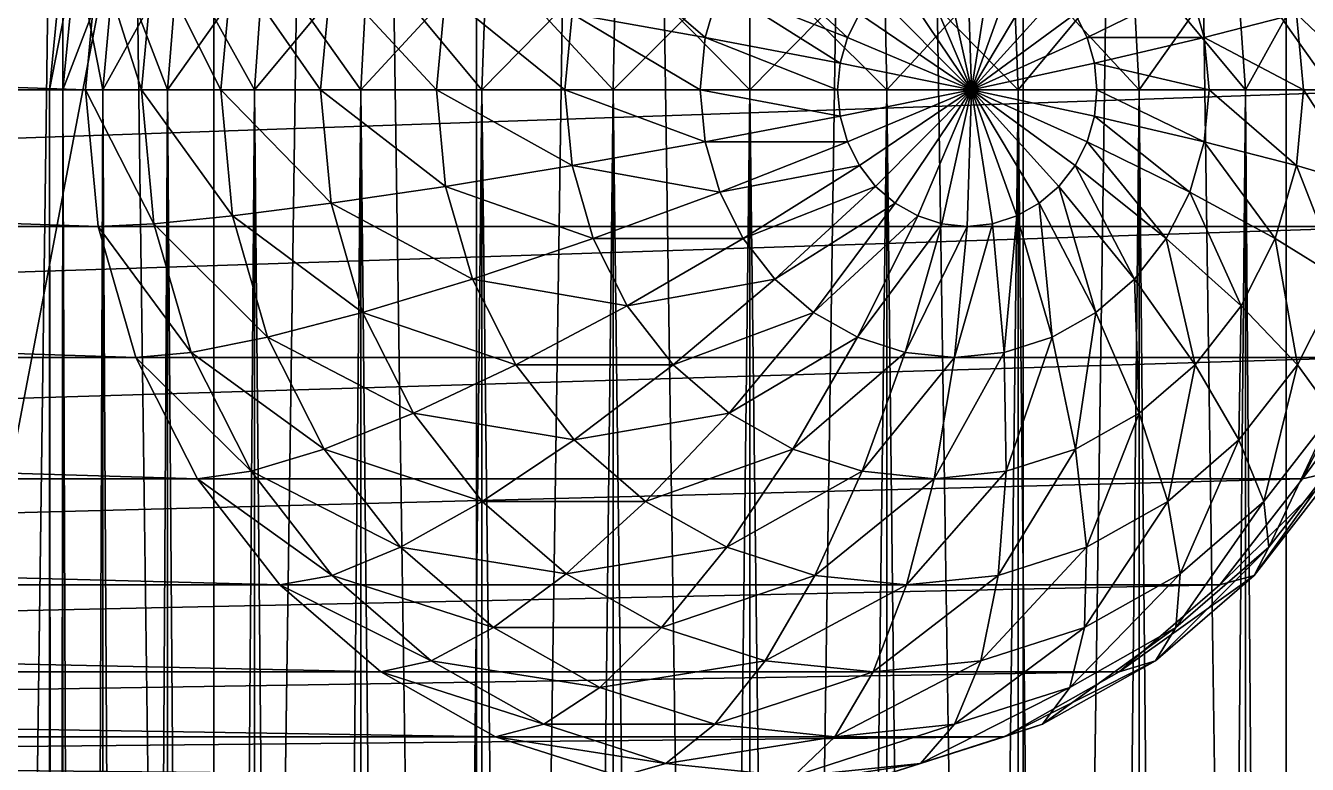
# Model space of a CAD drawing. Header units: millimetres. Extents: x -510 to 550, y -577 to 577.
# Drawn here: x 36.73 to 51.36, y -432.71 to -424.27 of the extents above; entities that cross this region are included whole.
import ezdxf

# ---------------------------------------------------------------- set-up
doc = ezdxf.new("R2010")
doc.units = ezdxf.units.MM
for name, color, linetype, true_color in [('middle_right_fork_1', 7, 'Continuous', 0x5c6b75), ('middle_right_fork_top', 7, 'Continuous', 0x5c6b75), ('middle_right_support_collision', 7, 'Continuous', 0x5c6b75), ('structure_right_middle_bridge', 7, 'Continuous', 0x5c6b75)]:
    doc.layers.add(name, color=color, linetype=linetype, true_color=true_color)

msp = doc.modelspace()

# ---------------------------------------------------------------- linework, layer by layer
at = {"layer": 'middle_right_fork_1', "true_color": 0x5c6b75}
for points in [[(43.208, -423.299, -137.391), (42.968, -424.133, -137.311), (44.489, -424.403, -137.039)], [(43.208, -423.299, -137.391), (44.489, -424.403, -137.039), (44.654, -423.828, -137.094)], [(44.922, -423.299, -137.183), (44.654, -423.828, -137.094), (46.113, -424.403, -137.1)], [(44.922, -423.299, -137.183), (46.113, -424.403, -137.1), (46.25, -424.133, -137.146)], [(-7.444, -423.439, -277.519), (-7.589, -425, -277.47), (37.411, -425, -142.47)], [(-7.444, -423.439, -277.519), (37.411, -425, -142.47), (37.556, -423.439, -142.519)], [(7.589, -425, -282.53), (7.444, -423.439, -282.481), (52.444, -423.439, -147.481)], [(7.589, -425, -282.53), (52.444, -423.439, -147.481), (52.589, -425, -147.53)], [(37.556, -423.439, -142.519), (37.411, -425, -142.47), (38.05, -425, -141.038)], [(37.556, -423.439, -142.519), (38.05, -425, -141.038), (38.193, -423.469, -141.086)], [(38.193, -423.469, -141.086), (38.05, -425, -141.038), (38.956, -425, -139.758)], [(38.193, -423.469, -141.086), (38.956, -425, -139.758), (39.091, -423.558, -139.803)], [(39.091, -423.558, -139.803), (38.956, -425, -139.758), (40.095, -425, -138.68)], [(39.091, -423.558, -139.803), (40.095, -425, -138.68), (40.216, -423.702, -138.72)], [(46.915, -423.558, -137.367), (46.659, -423.702, -137.282), (47.53, -425, -137.411)], [(47.192, -423.469, -137.46), (46.915, -423.558, -137.367), (47.53, -425, -137.411)], [(47.481, -423.439, -137.556), (47.192, -423.469, -137.46), (47.53, -425, -137.411)], [(47.77, -423.469, -137.653), (47.481, -423.439, -137.556), (47.53, -425, -137.411)], [(48.048, -423.558, -137.745), (47.77, -423.469, -137.653), (47.53, -425, -137.411)], [(48.304, -423.702, -137.831), (48.048, -423.558, -137.745), (47.53, -425, -137.411)], [(40.216, -423.702, -138.72), (40.095, -425, -138.68), (41.422, -425, -137.845)], [(40.216, -423.702, -138.72), (41.422, -425, -137.845), (41.525, -423.896, -137.879)], [(46.659, -423.702, -137.282), (46.434, -423.896, -137.207), (47.53, -425, -137.411)], [(48.528, -423.896, -137.905), (48.304, -423.702, -137.831), (47.53, -425, -137.411)], [(44.654, -423.828, -137.094), (44.489, -424.403, -137.039), (46.029, -424.696, -137.072)], [(44.654, -423.828, -137.094), (46.029, -424.696, -137.072), (46.113, -424.403, -137.1)], [(50.021, -423.828, -138.883), (48.712, -424.133, -137.967), (48.849, -424.403, -138.012)], [(50.186, -424.403, -138.938), (50.021, -423.828, -138.883), (48.849, -424.403, -138.012)], [(51.239, -424.133, -140.068), (50.021, -423.828, -138.883), (50.186, -424.403, -138.938)], [(41.525, -423.896, -137.879), (41.422, -425, -137.845), (42.887, -425, -137.284)], [(41.525, -423.896, -137.879), (42.887, -425, -137.284), (42.968, -424.133, -137.311)], [(46.434, -423.896, -137.207), (46.25, -424.133, -137.146), (47.53, -425, -137.411)], [(48.712, -424.133, -137.967), (48.528, -423.896, -137.905), (47.53, -425, -137.411)], [(52.155, -425, -141.422), (52.052, -423.896, -141.388), (51.239, -424.133, -140.068)], [(42.968, -424.133, -137.311), (42.887, -425, -137.284), (44.433, -425, -137.02)], [(42.968, -424.133, -137.311), (44.433, -425, -137.02), (44.489, -424.403, -137.039)], [(46.25, -424.133, -137.146), (46.113, -424.403, -137.1), (47.53, -425, -137.411)], [(48.849, -424.403, -138.012), (48.712, -424.133, -137.967), (47.53, -425, -137.411)], [(51.32, -425, -140.095), (51.239, -424.133, -140.068), (50.186, -424.403, -138.938)], [(52.155, -425, -141.422), (51.239, -424.133, -140.068), (51.32, -425, -140.095)], [(44.489, -424.403, -137.039), (44.433, -425, -137.02), (46.001, -425, -137.063)], [(44.489, -424.403, -137.039), (46.001, -425, -137.063), (46.029, -424.696, -137.072)], [(46.113, -424.403, -137.1), (46.029, -424.696, -137.072), (47.53, -425, -137.411)], [(48.933, -424.696, -138.04), (48.849, -424.403, -138.012), (47.53, -425, -137.411)], [(50.186, -424.403, -138.938), (48.849, -424.403, -138.012), (48.933, -424.696, -138.04)], [(50.242, -425, -138.956), (50.186, -424.403, -138.938), (48.933, -424.696, -138.04)], [(51.32, -425, -140.095), (50.186, -424.403, -138.938), (50.242, -425, -138.956)], [(46.029, -424.696, -137.072), (46.001, -425, -137.063), (47.53, -425, -137.411)], [(48.962, -425, -138.05), (48.933, -424.696, -138.04), (47.53, -425, -137.411)], [(50.242, -425, -138.956), (48.933, -424.696, -138.04), (48.962, -425, -138.05)], [(-7.589, -425, -277.47), (-7.444, -426.561, -277.519), (37.556, -426.561, -142.519)], [(-7.589, -425, -277.47), (37.556, -426.561, -142.519), (37.411, -425, -142.47)], [(7.444, -426.561, -282.481), (7.589, -425, -282.53), (52.589, -425, -147.53)], [(7.444, -426.561, -282.481), (52.589, -425, -147.53), (52.444, -426.561, -147.481)], [(37.411, -425, -142.47), (37.556, -426.561, -142.519), (38.193, -426.531, -141.086)], [(37.411, -425, -142.47), (38.193, -426.531, -141.086), (38.05, -425, -141.038)], [(38.05, -425, -141.038), (38.193, -426.531, -141.086), (39.091, -426.442, -139.803)], [(38.05, -425, -141.038), (39.091, -426.442, -139.803), (38.956, -425, -139.758)], [(38.956, -425, -139.758), (39.091, -426.442, -139.803), (40.216, -426.298, -138.72)], [(38.956, -425, -139.758), (40.216, -426.298, -138.72), (40.095, -425, -138.68)], [(40.095, -425, -138.68), (40.216, -426.298, -138.72), (41.525, -426.104, -137.879)], [(40.095, -425, -138.68), (41.525, -426.104, -137.879), (41.422, -425, -137.845)], [(41.422, -425, -137.845), (41.525, -426.104, -137.879), (42.968, -425.867, -137.311)], [(41.422, -425, -137.845), (42.968, -425.867, -137.311), (42.887, -425, -137.284)], [(42.887, -425, -137.284), (42.968, -425.867, -137.311), (44.489, -425.597, -137.039)], [(42.887, -425, -137.284), (44.489, -425.597, -137.039), (44.433, -425, -137.02)], [(44.433, -425, -137.02), (44.489, -425.597, -137.039), (46.029, -425.304, -137.072)], [(44.433, -425, -137.02), (46.029, -425.304, -137.072), (46.001, -425, -137.063)], [(46.001, -425, -137.063), (46.029, -425.304, -137.072), (47.53, -425, -137.411)], [(46.029, -425.304, -137.072), (46.113, -425.597, -137.1), (47.53, -425, -137.411)], [(46.113, -425.597, -137.1), (46.25, -425.867, -137.146), (47.53, -425, -137.411)], [(46.25, -425.867, -137.146), (46.434, -426.104, -137.207), (47.53, -425, -137.411)], [(46.434, -426.104, -137.207), (46.659, -426.298, -137.282), (47.53, -425, -137.411)], [(46.659, -426.298, -137.282), (46.915, -426.442, -137.367), (47.53, -425, -137.411)], [(46.915, -426.442, -137.367), (47.192, -426.531, -137.46), (47.53, -425, -137.411)], [(47.192, -426.531, -137.46), (47.481, -426.561, -137.556), (47.53, -425, -137.411)], [(47.481, -426.561, -137.556), (47.77, -426.531, -137.653), (47.53, -425, -137.411)], [(47.77, -426.531, -137.653), (48.048, -426.442, -137.745), (47.53, -425, -137.411)], [(48.048, -426.442, -137.745), (48.304, -426.298, -137.831), (47.53, -425, -137.411)], [(48.304, -426.298, -137.831), (48.528, -426.104, -137.905), (47.53, -425, -137.411)], [(48.528, -426.104, -137.905), (48.712, -425.867, -137.967), (47.53, -425, -137.411)], [(48.712, -425.867, -137.967), (48.849, -425.597, -138.012), (47.53, -425, -137.411)], [(48.849, -425.597, -138.012), (48.933, -425.304, -138.04), (47.53, -425, -137.411)], [(48.933, -425.304, -138.04), (48.962, -425, -138.05), (47.53, -425, -137.411)], [(50.186, -425.597, -138.938), (48.962, -425, -138.05), (48.933, -425.304, -138.04)], [(50.186, -425.597, -138.938), (50.242, -425, -138.956), (48.962, -425, -138.05)], [(51.239, -425.867, -140.068), (50.242, -425, -138.956), (50.186, -425.597, -138.938)], [(51.239, -425.867, -140.068), (51.32, -425, -140.095), (50.242, -425, -138.956)], [(52.052, -426.104, -141.388), (51.32, -425, -140.095), (51.239, -425.867, -140.068)], [(52.052, -426.104, -141.388), (52.155, -425, -141.422), (51.32, -425, -140.095)], [(44.489, -425.597, -137.039), (46.113, -425.597, -137.1), (46.029, -425.304, -137.072)], [(50.021, -426.172, -138.883), (48.933, -425.304, -138.04), (48.849, -425.597, -138.012)], [(50.021, -426.172, -138.883), (50.186, -425.597, -138.938), (48.933, -425.304, -138.04)], [(42.968, -425.867, -137.311), (44.654, -426.172, -137.094), (44.489, -425.597, -137.039)], [(44.489, -425.597, -137.039), (44.654, -426.172, -137.094), (46.113, -425.597, -137.1)], [(44.654, -426.172, -137.094), (46.25, -425.867, -137.146), (46.113, -425.597, -137.1)], [(49.752, -426.701, -138.793), (48.849, -425.597, -138.012), (48.712, -425.867, -137.967)], [(49.752, -426.701, -138.793), (50.021, -426.172, -138.883), (48.849, -425.597, -138.012)], [(50.999, -426.701, -139.988), (50.186, -425.597, -138.938), (50.021, -426.172, -138.883)], [(50.999, -426.701, -139.988), (51.239, -425.867, -140.068), (50.186, -425.597, -138.938)], [(41.525, -426.104, -137.879), (43.208, -426.701, -137.391), (42.968, -425.867, -137.311)], [(42.968, -425.867, -137.311), (43.208, -426.701, -137.391), (44.654, -426.172, -137.094)], [(44.654, -426.172, -137.094), (44.922, -426.701, -137.183), (46.25, -425.867, -137.146)], [(44.922, -426.701, -137.183), (46.434, -426.104, -137.207), (46.25, -425.867, -137.146)], [(49.391, -427.165, -138.673), (48.712, -425.867, -137.967), (48.528, -426.104, -137.905)], [(49.391, -427.165, -138.673), (49.752, -426.701, -138.793), (48.712, -425.867, -137.967)], [(51.747, -427.165, -141.286), (51.239, -425.867, -140.068), (50.999, -426.701, -139.988)], [(51.747, -427.165, -141.286), (52.052, -426.104, -141.388), (51.239, -425.867, -140.068)], [(40.216, -426.298, -138.72), (41.831, -427.165, -137.981), (41.525, -426.104, -137.879)], [(41.525, -426.104, -137.879), (41.831, -427.165, -137.981), (43.208, -426.701, -137.391)], [(43.208, -426.701, -137.391), (44.922, -426.701, -137.183), (44.654, -426.172, -137.094)], [(44.922, -426.701, -137.183), (45.284, -427.165, -137.304), (46.434, -426.104, -137.207)], [(45.284, -427.165, -137.304), (46.659, -426.298, -137.282), (46.434, -426.104, -137.207)], [(48.951, -427.546, -138.526), (48.528, -426.104, -137.905), (48.304, -426.298, -137.831)], [(48.951, -427.546, -138.526), (49.391, -427.165, -138.673), (48.528, -426.104, -137.905)], [(50.609, -427.469, -139.858), (50.021, -426.172, -138.883), (49.752, -426.701, -138.793)], [(50.609, -427.469, -139.858), (50.999, -426.701, -139.988), (50.021, -426.172, -138.883)], [(39.091, -426.442, -139.803), (40.575, -427.546, -138.84), (40.216, -426.298, -138.72)], [(40.216, -426.298, -138.72), (40.575, -427.546, -138.84), (41.831, -427.165, -137.981)], [(45.284, -427.165, -137.304), (45.724, -427.546, -137.45), (46.659, -426.298, -137.282)], [(45.724, -427.546, -137.45), (46.915, -426.442, -137.367), (46.659, -426.298, -137.282)], [(48.449, -427.828, -138.359), (48.304, -426.298, -137.831), (48.048, -426.442, -137.745)], [(48.449, -427.828, -138.359), (48.951, -427.546, -138.526), (48.304, -426.298, -137.831)], [(38.193, -426.531, -141.086), (39.49, -427.828, -139.936), (39.091, -426.442, -139.803)], [(39.091, -426.442, -139.803), (39.49, -427.828, -139.936), (40.575, -427.546, -138.84)], [(45.724, -427.546, -137.45), (46.226, -427.828, -137.618), (46.915, -426.442, -137.367)], [(46.226, -427.828, -137.618), (47.192, -426.531, -137.46), (46.915, -426.442, -137.367)], [(47.904, -428.003, -138.177), (48.048, -426.442, -137.745), (47.77, -426.531, -137.653)], [(47.904, -428.003, -138.177), (48.449, -427.828, -138.359), (48.048, -426.442, -137.745)], [(-7.444, -426.561, -277.519), (-7.012, -428.061, -277.663), (37.988, -428.061, -142.663)], [(-7.444, -426.561, -277.519), (37.988, -428.061, -142.663), (37.556, -426.561, -142.519)], [(7.012, -428.061, -282.337), (7.444, -426.561, -282.481), (52.444, -426.561, -147.481)], [(7.012, -428.061, -282.337), (52.444, -426.561, -147.481), (52.012, -428.061, -147.337)], [(37.556, -426.561, -142.519), (38.617, -428.003, -141.227), (38.193, -426.531, -141.086)], [(37.556, -426.561, -142.519), (37.988, -428.061, -142.663), (38.617, -428.003, -141.227)], [(38.193, -426.531, -141.086), (38.617, -428.003, -141.227), (39.49, -427.828, -139.936)], [(46.226, -427.828, -137.618), (46.771, -428.003, -137.799), (47.192, -426.531, -137.46)], [(46.771, -428.003, -137.799), (47.481, -426.561, -137.556), (47.192, -426.531, -137.46)], [(46.771, -428.003, -137.799), (47.337, -428.061, -137.988), (47.481, -426.561, -137.556)], [(47.337, -428.061, -137.988), (47.904, -428.003, -138.177), (47.77, -426.531, -137.653)], [(47.337, -428.061, -137.988), (47.77, -426.531, -137.653), (47.481, -426.561, -137.556)], [(41.831, -427.165, -137.981), (43.598, -427.469, -137.521), (43.208, -426.701, -137.391)], [(43.208, -426.701, -137.391), (43.598, -427.469, -137.521), (44.922, -426.701, -137.183)], [(43.598, -427.469, -137.521), (45.284, -427.165, -137.304), (44.922, -426.701, -137.183)], [(50.085, -428.143, -139.683), (49.752, -426.701, -138.793), (49.391, -427.165, -138.673)], [(50.085, -428.143, -139.683), (50.609, -427.469, -139.858), (49.752, -426.701, -138.793)], [(51.251, -428.143, -141.121), (50.999, -426.701, -139.988), (50.609, -427.469, -139.858)], [(51.251, -428.143, -141.121), (51.747, -427.165, -141.286), (50.999, -426.701, -139.988)], [(40.575, -427.546, -138.84), (42.327, -428.143, -138.146), (41.831, -427.165, -137.981)], [(41.831, -427.165, -137.981), (42.327, -428.143, -138.146), (43.598, -427.469, -137.521)], [(43.598, -427.469, -137.521), (44.122, -428.143, -137.696), (45.284, -427.165, -137.304)], [(44.122, -428.143, -137.696), (45.724, -427.546, -137.45), (45.284, -427.165, -137.304)], [(49.446, -428.696, -139.47), (49.391, -427.165, -138.673), (48.951, -427.546, -138.526)], [(49.446, -428.696, -139.47), (50.085, -428.143, -139.683), (49.391, -427.165, -138.673)], [(51.652, -428.696, -142.532), (51.747, -427.165, -141.286), (51.251, -428.143, -141.121)], [(42.327, -428.143, -138.146), (44.122, -428.143, -137.696), (43.598, -427.469, -137.521)], [(50.584, -429, -140.898), (50.609, -427.469, -139.858), (50.085, -428.143, -139.683)], [(50.584, -429, -140.898), (51.251, -428.143, -141.121), (50.609, -427.469, -139.858)], [(39.49, -427.828, -139.936), (41.159, -428.696, -139.035), (40.575, -427.546, -138.84)], [(40.575, -427.546, -138.84), (41.159, -428.696, -139.035), (42.327, -428.143, -138.146)], [(44.122, -428.143, -137.696), (44.761, -428.696, -137.909), (45.724, -427.546, -137.45)], [(44.761, -428.696, -137.909), (46.226, -427.828, -137.618), (45.724, -427.546, -137.45)], [(48.717, -429.106, -139.227), (48.951, -427.546, -138.526), (48.449, -427.828, -138.359)], [(48.717, -429.106, -139.227), (49.446, -428.696, -139.47), (48.951, -427.546, -138.526)], [(38.617, -428.003, -141.227), (40.138, -429.106, -140.152), (39.49, -427.828, -139.936)], [(39.49, -427.828, -139.936), (40.138, -429.106, -140.152), (41.159, -428.696, -139.035)], [(44.761, -428.696, -137.909), (45.49, -429.106, -138.152), (46.226, -427.828, -137.618)], [(45.49, -429.106, -138.152), (46.771, -428.003, -137.799), (46.226, -427.828, -137.618)], [(47.926, -429.359, -138.964), (48.449, -427.828, -138.359), (47.904, -428.003, -138.177)], [(47.926, -429.359, -138.964), (48.717, -429.106, -139.227), (48.449, -427.828, -138.359)], [(-7.012, -428.061, -277.663), (-6.31, -429.445, -277.897), (38.69, -429.445, -142.897)], [(-7.012, -428.061, -277.663), (38.69, -429.445, -142.897), (37.988, -428.061, -142.663)], [(6.31, -429.445, -282.103), (7.012, -428.061, -282.337), (52.012, -428.061, -147.337)], [(6.31, -429.445, -282.103), (52.012, -428.061, -147.337), (51.31, -429.445, -147.103)], [(37.988, -428.061, -142.663), (39.304, -429.359, -141.456), (38.617, -428.003, -141.227)], [(37.988, -428.061, -142.663), (38.69, -429.445, -142.897), (39.304, -429.359, -141.456)], [(38.617, -428.003, -141.227), (39.304, -429.359, -141.456), (40.138, -429.106, -140.152)], [(45.49, -429.106, -138.152), (46.281, -429.359, -138.415), (46.771, -428.003, -137.799)], [(46.281, -429.359, -138.415), (47.337, -428.061, -137.988), (46.771, -428.003, -137.799)], [(46.281, -429.359, -138.415), (47.103, -429.445, -138.69), (47.337, -428.061, -137.988)], [(47.103, -429.445, -138.69), (47.926, -429.359, -138.964), (47.904, -428.003, -138.177)], [(47.103, -429.445, -138.69), (47.904, -428.003, -138.177), (47.337, -428.061, -137.988)], [(51.31, -429.445, -147.103), (52.012, -428.061, -147.337), (52.371, -428.003, -145.812)], [(51.31, -429.445, -147.103), (52.371, -428.003, -145.812), (51.683, -429.359, -145.582)], [(41.159, -428.696, -139.035), (42.994, -429, -138.369), (42.327, -428.143, -138.146)], [(42.327, -428.143, -138.146), (42.994, -429, -138.369), (44.122, -428.143, -137.696)], [(42.994, -429, -138.369), (44.761, -428.696, -137.909), (44.122, -428.143, -137.696)], [(49.77, -429.704, -140.627), (50.085, -428.143, -139.683), (49.446, -428.696, -139.47)], [(49.77, -429.704, -140.627), (50.584, -429, -140.898), (50.085, -428.143, -139.683)], [(50.868, -429.704, -142.271), (51.251, -428.143, -141.121), (50.584, -429, -140.898)], [(50.868, -429.704, -142.271), (51.652, -428.696, -142.532), (51.251, -428.143, -141.121)], [(40.138, -429.106, -140.152), (41.943, -429.704, -139.296), (41.159, -428.696, -139.035)], [(41.159, -428.696, -139.035), (41.943, -429.704, -139.296), (42.994, -429, -138.369)], [(42.994, -429, -138.369), (43.807, -429.704, -138.64), (44.761, -428.696, -137.909)], [(43.807, -429.704, -138.64), (45.49, -429.106, -138.152), (44.761, -428.696, -137.909)], [(48.843, -430.226, -140.318), (49.446, -428.696, -139.47), (48.717, -429.106, -139.227)], [(48.843, -430.226, -140.318), (49.77, -429.704, -140.627), (49.446, -428.696, -139.47)], [(50.926, -430.226, -143.748), (51.652, -428.696, -142.532), (50.868, -429.704, -142.271)], [(50.926, -430.226, -143.748), (51.798, -429.106, -144.039), (51.652, -428.696, -142.532)], [(39.304, -429.359, -141.456), (41.01, -430.226, -140.443), (40.138, -429.106, -140.152)], [(40.138, -429.106, -140.152), (41.01, -430.226, -140.443), (41.943, -429.704, -139.296)], [(41.943, -429.704, -139.296), (43.807, -429.704, -138.64), (42.994, -429, -138.369)], [(43.807, -429.704, -138.64), (44.735, -430.226, -138.949), (45.49, -429.106, -138.152)], [(44.735, -430.226, -138.949), (46.281, -429.359, -138.415), (45.49, -429.106, -138.152)], [(47.836, -430.548, -139.982), (48.843, -430.226, -140.318), (48.717, -429.106, -139.227)], [(47.836, -430.548, -139.982), (48.717, -429.106, -139.227), (47.926, -429.359, -138.964)], [(49.911, -430.531, -141.952), (50.584, -429, -140.898), (49.77, -429.704, -140.627)], [(49.911, -430.531, -141.952), (50.868, -429.704, -142.271), (50.584, -429, -140.898)], [(50.757, -430.548, -145.274), (51.683, -429.359, -145.582), (51.798, -429.106, -144.039)], [(50.757, -430.548, -145.274), (51.798, -429.106, -144.039), (50.926, -430.226, -143.748)], [(38.69, -429.445, -142.897), (40.23, -430.548, -141.765), (39.304, -429.359, -141.456)], [(39.304, -429.359, -141.456), (40.23, -430.548, -141.765), (41.01, -430.226, -140.443)], [(44.735, -430.226, -138.949), (45.742, -430.548, -139.284), (46.281, -429.359, -138.415)], [(45.742, -430.548, -139.284), (47.103, -429.445, -138.69), (46.281, -429.359, -138.415)], [(46.789, -430.657, -139.633), (47.836, -430.548, -139.982), (47.926, -429.359, -138.964)], [(46.789, -430.657, -139.633), (47.926, -429.359, -138.964), (47.103, -429.445, -138.69)], [(50.367, -430.657, -146.789), (51.31, -429.445, -147.103), (51.683, -429.359, -145.582)], [(50.367, -430.657, -146.789), (51.683, -429.359, -145.582), (50.757, -430.548, -145.274)], [(-6.31, -429.445, -277.897), (-5.367, -430.657, -278.211), (39.633, -430.657, -143.211)], [(-6.31, -429.445, -277.897), (39.633, -430.657, -143.211), (38.69, -429.445, -142.897)], [(5.367, -430.657, -281.789), (6.31, -429.445, -282.103), (51.31, -429.445, -147.103)], [(5.367, -430.657, -281.789), (51.31, -429.445, -147.103), (50.367, -430.657, -146.789)], [(38.69, -429.445, -142.897), (39.633, -430.657, -143.211), (40.23, -430.548, -141.765)], [(45.742, -430.548, -139.284), (46.789, -430.657, -139.633), (47.103, -429.445, -138.69)], [(41.01, -430.226, -140.443), (42.9, -430.531, -139.615), (41.943, -429.704, -139.296)], [(41.943, -429.704, -139.296), (42.9, -430.531, -139.615), (43.807, -429.704, -138.64)], [(42.9, -430.531, -139.615), (44.735, -430.226, -138.949), (43.807, -429.704, -138.64)], [(48.82, -431.145, -141.588), (49.911, -430.531, -141.952), (49.77, -429.704, -140.627)], [(48.82, -431.145, -141.588), (49.77, -429.704, -140.627), (48.843, -430.226, -140.318)], [(49.864, -431.145, -143.394), (50.926, -430.226, -143.748), (50.868, -429.704, -142.271)], [(49.864, -431.145, -143.394), (50.868, -429.704, -142.271), (49.911, -430.531, -141.952)], [(40.23, -430.548, -141.765), (42.073, -431.145, -140.797), (41.01, -430.226, -140.443)], [(41.01, -430.226, -140.443), (42.073, -431.145, -140.797), (42.9, -430.531, -139.615)], [(42.9, -430.531, -139.615), (43.991, -431.145, -139.979), (44.735, -430.226, -138.949)], [(43.991, -431.145, -139.979), (45.742, -430.548, -139.284), (44.735, -430.226, -138.949)], [(47.637, -431.524, -141.194), (48.82, -431.145, -141.588), (48.843, -430.226, -140.318)], [(47.637, -431.524, -141.194), (48.843, -430.226, -140.318), (47.836, -430.548, -139.982)], [(49.629, -431.524, -144.898), (50.757, -430.548, -145.274), (50.926, -430.226, -143.748)], [(49.629, -431.524, -144.898), (50.926, -430.226, -143.748), (49.864, -431.145, -143.394)], [(39.633, -430.657, -143.211), (41.358, -431.524, -142.141), (40.23, -430.548, -141.765)], [(40.23, -430.548, -141.765), (41.358, -431.524, -142.141), (42.073, -431.145, -140.797)], [(42.073, -431.145, -140.797), (43.991, -431.145, -139.979), (42.9, -430.531, -139.615)], [(43.991, -431.145, -139.979), (45.174, -431.524, -140.373), (45.742, -430.548, -139.284)], [(45.174, -431.524, -140.373), (46.789, -430.657, -139.633), (45.742, -430.548, -139.284)], [(46.405, -431.652, -140.784), (47.637, -431.524, -141.194), (47.836, -430.548, -139.982)], [(46.405, -431.652, -140.784), (47.836, -430.548, -139.982), (46.789, -430.657, -139.633)], [(48.651, -431.828, -142.99), (49.864, -431.145, -143.394), (49.911, -430.531, -141.952)], [(48.651, -431.828, -142.99), (49.911, -430.531, -141.952), (48.82, -431.145, -141.588)], [(49.216, -431.652, -146.405), (50.367, -430.657, -146.789), (50.757, -430.548, -145.274)], [(49.216, -431.652, -146.405), (50.757, -430.548, -145.274), (49.629, -431.524, -144.898)], [(-5.367, -430.657, -278.211), (-4.216, -431.652, -278.595), (40.784, -431.652, -143.595)], [(-5.367, -430.657, -278.211), (40.784, -431.652, -143.595), (39.633, -430.657, -143.211)], [(4.216, -431.652, -281.405), (5.367, -430.657, -281.789), (50.367, -430.657, -146.789)], [(4.216, -431.652, -281.405), (50.367, -430.657, -146.789), (49.216, -431.652, -146.405)], [(39.633, -430.657, -143.211), (40.784, -431.652, -143.595), (41.358, -431.524, -142.141)], [(45.174, -431.524, -140.373), (46.405, -431.652, -140.784), (46.789, -430.657, -139.633)], [(41.358, -431.524, -142.141), (43.285, -431.828, -141.201), (42.073, -431.145, -140.797)], [(42.073, -431.145, -140.797), (43.285, -431.828, -141.201), (43.991, -431.145, -139.979)], [(43.285, -431.828, -141.201), (45.174, -431.524, -140.373), (43.991, -431.145, -139.979)], [(47.336, -432.249, -142.552), (48.651, -431.828, -142.99), (48.82, -431.145, -141.588)], [(47.336, -432.249, -142.552), (48.82, -431.145, -141.588), (47.637, -431.524, -141.194)], [(48.342, -432.249, -144.469), (49.629, -431.524, -144.898), (49.864, -431.145, -143.394)], [(48.342, -432.249, -144.469), (49.864, -431.145, -143.394), (48.651, -431.828, -142.99)], [(40.784, -431.652, -143.595), (42.645, -432.249, -142.57), (41.358, -431.524, -142.141)], [(41.358, -431.524, -142.141), (42.645, -432.249, -142.57), (43.285, -431.828, -141.201)], [(43.285, -431.828, -141.201), (44.6, -432.249, -141.64), (45.174, -431.524, -140.373)], [(44.6, -432.249, -141.64), (46.405, -431.652, -140.784), (45.174, -431.524, -140.373)], [(45.968, -432.391, -142.096), (47.336, -432.249, -142.552), (47.637, -431.524, -141.194)], [(45.968, -432.391, -142.096), (47.637, -431.524, -141.194), (46.405, -431.652, -140.784)], [(47.904, -432.391, -145.968), (49.216, -431.652, -146.405), (49.629, -431.524, -144.898)], [(47.904, -432.391, -145.968), (49.629, -431.524, -144.898), (48.342, -432.249, -144.469)], [(-4.216, -431.652, -278.595), (-2.904, -432.391, -279.032), (42.096, -432.391, -144.032)], [(-4.216, -431.652, -278.595), (42.096, -432.391, -144.032), (40.784, -431.652, -143.595)], [(2.904, -432.391, -280.968), (4.216, -431.652, -281.405), (49.216, -431.652, -146.405)], [(2.904, -432.391, -280.968), (49.216, -431.652, -146.405), (47.904, -432.391, -145.968)], [(40.784, -431.652, -143.595), (42.096, -432.391, -144.032), (42.645, -432.249, -142.57)], [(44.6, -432.249, -141.64), (45.968, -432.391, -142.096), (46.405, -431.652, -140.784)], [(42.645, -432.249, -142.57), (44.6, -432.249, -141.64), (43.285, -431.828, -141.201)], [(46.946, -432.696, -144.003), (48.342, -432.249, -144.469), (48.651, -431.828, -142.99)], [(46.946, -432.696, -144.003), (48.651, -431.828, -142.99), (47.336, -432.249, -142.552)], [(42.096, -432.391, -144.032), (44.041, -432.696, -143.035), (42.645, -432.249, -142.57)], [(42.645, -432.249, -142.57), (44.041, -432.696, -143.035), (44.6, -432.249, -141.64)], [(44.041, -432.696, -143.035), (45.968, -432.391, -142.096), (44.6, -432.249, -141.64)], [(45.494, -432.846, -143.519), (46.946, -432.696, -144.003), (47.336, -432.249, -142.552)], [(45.494, -432.846, -143.519), (47.336, -432.249, -142.552), (45.968, -432.391, -142.096)], [(46.481, -432.846, -145.494), (47.904, -432.391, -145.968), (48.342, -432.249, -144.469)], [(46.481, -432.846, -145.494), (48.342, -432.249, -144.469), (46.946, -432.696, -144.003)], [(-2.904, -432.391, -279.032), (-1.481, -432.846, -279.506), (43.519, -432.846, -144.506)], [(-2.904, -432.391, -279.032), (43.519, -432.846, -144.506), (42.096, -432.391, -144.032)], [(1.481, -432.846, -280.494), (2.904, -432.391, -280.968), (47.904, -432.391, -145.968)], [(1.481, -432.846, -280.494), (47.904, -432.391, -145.968), (46.481, -432.846, -145.494)], [(42.096, -432.391, -144.032), (43.519, -432.846, -144.506), (44.041, -432.696, -143.035)], [(44.041, -432.696, -143.035), (45.494, -432.846, -143.519), (45.968, -432.391, -142.096)], [(43.519, -432.846, -144.506), (45.494, -432.846, -143.519), (44.041, -432.696, -143.035)], [(45, -433, -145), (46.481, -432.846, -145.494), (46.946, -432.696, -144.003)], [(45, -433, -145), (46.946, -432.696, -144.003), (45.494, -432.846, -143.519)]]:
    msp.add_3dface(points, dxfattribs=at)
at = {"layer": 'middle_right_fork_top', "true_color": 0x5c6b75}
for points in [[(37.304, -423.439, -143.469), (37.154, -423.439, -145), (37, -425, -145)], [(37.304, -423.439, -143.469), (37, -425, -145), (37.154, -425, -143.439)], [(37.154, -423.439, -145), (37.154, -425, -146.561), (37, -425, -145)], [(37.751, -423.439, -141.997), (37.304, -423.439, -143.469), (37.154, -425, -143.439)], [(37.751, -423.439, -141.997), (37.154, -425, -143.439), (37.609, -425, -141.939)], [(37.154, -423.439, -145), (37.304, -423.439, -146.531), (37.154, -425, -146.561)], [(37.304, -423.439, -146.531), (37.609, -425, -148.061), (37.154, -425, -146.561)], [(37.304, -423.439, -146.531), (37.751, -423.439, -148.003), (37.609, -425, -148.061)], [(38.476, -423.439, -140.641), (37.751, -423.439, -141.997), (37.609, -425, -141.939)], [(38.476, -423.439, -140.641), (37.609, -425, -141.939), (38.348, -425, -140.555)], [(37.751, -423.439, -148.003), (38.348, -425, -149.445), (37.609, -425, -148.061)], [(37.751, -423.439, -148.003), (38.476, -423.439, -149.359), (38.348, -425, -149.445)], [(39.452, -423.439, -139.452), (38.476, -423.439, -140.641), (38.348, -425, -140.555)], [(39.452, -423.439, -139.452), (38.348, -425, -140.555), (39.343, -425, -139.343)], [(38.476, -423.439, -149.359), (39.343, -425, -150.657), (38.348, -425, -149.445)], [(38.476, -423.439, -149.359), (39.452, -423.439, -150.548), (39.343, -425, -150.657)], [(40.641, -423.439, -138.476), (39.452, -423.439, -139.452), (39.343, -425, -139.343)], [(40.641, -423.439, -138.476), (39.343, -425, -139.343), (40.555, -425, -138.348)], [(39.452, -423.439, -150.548), (40.555, -425, -151.652), (39.343, -425, -150.657)], [(39.452, -423.439, -150.548), (40.641, -423.439, -151.524), (40.555, -425, -151.652)], [(41.997, -423.439, -137.751), (40.641, -423.439, -138.476), (40.555, -425, -138.348)], [(41.997, -423.439, -137.751), (40.555, -425, -138.348), (41.939, -425, -137.609)], [(40.641, -423.439, -151.524), (41.939, -425, -152.391), (40.555, -425, -151.652)], [(40.641, -423.439, -151.524), (41.997, -423.439, -152.249), (41.939, -425, -152.391)], [(43.469, -423.439, -137.304), (41.997, -423.439, -137.751), (41.939, -425, -137.609)], [(43.469, -423.439, -137.304), (41.939, -425, -137.609), (43.439, -425, -137.154)], [(41.997, -423.439, -152.249), (43.439, -425, -152.846), (41.939, -425, -152.391)], [(41.997, -423.439, -152.249), (43.469, -423.439, -152.696), (43.439, -425, -152.846)], [(45, -423.439, -137.154), (43.469, -423.439, -137.304), (43.439, -425, -137.154)], [(45, -423.439, -137.154), (43.439, -425, -137.154), (45, -425, -137)], [(43.469, -423.439, -152.696), (45, -425, -153), (43.439, -425, -152.846)], [(43.469, -423.439, -152.696), (45, -423.439, -152.846), (45, -425, -153)], [(46.531, -423.439, -137.304), (45, -423.439, -137.154), (45, -425, -137)], [(46.531, -423.439, -137.304), (45, -425, -137), (46.561, -425, -137.154)], [(45, -423.439, -152.846), (46.531, -423.439, -152.696), (46.561, -425, -152.846)], [(45, -423.439, -152.846), (46.561, -425, -152.846), (45, -425, -153)], [(48.003, -423.439, -137.751), (46.531, -423.439, -137.304), (46.561, -425, -137.154)], [(46.531, -423.439, -152.696), (48.003, -423.439, -152.249), (48.061, -425, -152.391)], [(46.531, -423.439, -152.696), (48.061, -425, -152.391), (46.561, -425, -152.846)], [(48.003, -423.439, -137.751), (46.561, -425, -137.154), (48.061, -425, -137.609)], [(49.359, -423.439, -138.476), (48.003, -423.439, -137.751), (48.061, -425, -137.609)], [(48.003, -423.439, -152.249), (49.359, -423.439, -151.524), (49.445, -425, -151.652)], [(48.003, -423.439, -152.249), (49.445, -425, -151.652), (48.061, -425, -152.391)], [(49.359, -423.439, -138.476), (48.061, -425, -137.609), (49.445, -425, -138.348)], [(50.548, -423.439, -139.452), (49.359, -423.439, -138.476), (49.445, -425, -138.348)], [(49.359, -423.439, -151.524), (50.548, -423.439, -150.548), (50.657, -425, -150.657)], [(49.359, -423.439, -151.524), (50.657, -425, -150.657), (49.445, -425, -151.652)], [(50.548, -423.439, -139.452), (49.445, -425, -138.348), (50.657, -425, -139.343)], [(51.524, -423.439, -140.641), (50.548, -423.439, -139.452), (50.657, -425, -139.343)], [(50.548, -423.439, -150.548), (51.524, -423.439, -149.359), (51.652, -425, -149.445)], [(50.548, -423.439, -150.548), (51.652, -425, -149.445), (50.657, -425, -150.657)], [(51.524, -423.439, -140.641), (50.657, -425, -139.343), (51.652, -425, -140.555)], [(37.154, -425, -143.439), (37, -425, -145), (37, -555, -145)], [(37.154, -425, -143.439), (37, -555, -145), (37.154, -555, -143.439)], [(37, -425, -145), (37.154, -425, -146.561), (37.154, -555, -146.561)], [(37, -425, -145), (37.154, -555, -146.561), (37, -555, -145)], [(37.609, -425, -141.939), (37.154, -425, -143.439), (37.154, -555, -143.439)], [(37.609, -425, -141.939), (37.154, -555, -143.439), (37.609, -555, -141.939)], [(37.154, -425, -146.561), (37.609, -425, -148.061), (37.609, -555, -148.061)], [(37.154, -425, -146.561), (37.609, -555, -148.061), (37.154, -555, -146.561)], [(38.348, -425, -140.555), (37.609, -425, -141.939), (37.609, -555, -141.939)], [(38.348, -425, -140.555), (37.609, -555, -141.939), (38.348, -555, -140.555)], [(37.609, -425, -148.061), (38.348, -425, -149.445), (38.348, -555, -149.445)], [(37.609, -425, -148.061), (38.348, -555, -149.445), (37.609, -555, -148.061)], [(39.343, -425, -139.343), (38.348, -425, -140.555), (38.348, -555, -140.555)], [(39.343, -425, -139.343), (38.348, -555, -140.555), (39.343, -555, -139.343)], [(38.348, -425, -149.445), (39.343, -425, -150.657), (39.343, -555, -150.657)], [(38.348, -425, -149.445), (39.343, -555, -150.657), (38.348, -555, -149.445)], [(40.555, -425, -138.348), (39.343, -425, -139.343), (39.343, -555, -139.343)], [(40.555, -425, -138.348), (39.343, -555, -139.343), (40.555, -555, -138.348)], [(39.343, -425, -150.657), (40.555, -425, -151.652), (40.555, -555, -151.652)], [(39.343, -425, -150.657), (40.555, -555, -151.652), (39.343, -555, -150.657)], [(41.939, -425, -137.609), (40.555, -425, -138.348), (40.555, -555, -138.348)], [(41.939, -425, -137.609), (40.555, -555, -138.348), (41.939, -555, -137.609)], [(40.555, -425, -151.652), (41.939, -425, -152.391), (41.939, -555, -152.391)], [(40.555, -425, -151.652), (41.939, -555, -152.391), (40.555, -555, -151.652)], [(43.439, -425, -137.154), (41.939, -425, -137.609), (41.939, -555, -137.609)], [(43.439, -425, -137.154), (41.939, -555, -137.609), (43.439, -555, -137.154)], [(41.939, -425, -152.391), (43.439, -425, -152.846), (43.439, -555, -152.846)], [(41.939, -425, -152.391), (43.439, -555, -152.846), (41.939, -555, -152.391)], [(45, -425, -137), (43.439, -425, -137.154), (43.439, -555, -137.154)], [(45, -425, -137), (43.439, -555, -137.154), (45, -555, -137)], [(43.439, -425, -152.846), (45, -425, -153), (45, -555, -153)], [(43.439, -425, -152.846), (45, -555, -153), (43.439, -555, -152.846)], [(46.561, -425, -137.154), (45, -425, -137), (45, -555, -137)], [(46.561, -425, -137.154), (45, -555, -137), (46.561, -555, -137.154)], [(45, -425, -153), (46.561, -425, -152.846), (46.561, -555, -152.846)], [(45, -425, -153), (46.561, -555, -152.846), (45, -555, -153)], [(48.061, -425, -137.609), (46.561, -425, -137.154), (46.561, -555, -137.154)], [(48.061, -425, -137.609), (46.561, -555, -137.154), (48.061, -555, -137.609)], [(46.561, -425, -152.846), (48.061, -425, -152.391), (48.061, -555, -152.391)], [(46.561, -425, -152.846), (48.061, -555, -152.391), (46.561, -555, -152.846)], [(49.445, -425, -138.348), (48.061, -425, -137.609), (48.061, -555, -137.609)], [(49.445, -425, -138.348), (48.061, -555, -137.609), (49.445, -555, -138.348)], [(48.061, -425, -152.391), (49.445, -425, -151.652), (49.445, -555, -151.652)], [(48.061, -425, -152.391), (49.445, -555, -151.652), (48.061, -555, -152.391)], [(50.657, -425, -139.343), (49.445, -425, -138.348), (49.445, -555, -138.348)], [(50.657, -425, -139.343), (49.445, -555, -138.348), (50.657, -555, -139.343)], [(49.445, -425, -151.652), (50.657, -425, -150.657), (50.657, -555, -150.657)], [(49.445, -425, -151.652), (50.657, -555, -150.657), (49.445, -555, -151.652)], [(51.652, -425, -140.555), (50.657, -425, -139.343), (50.657, -555, -139.343)], [(51.652, -425, -140.555), (50.657, -555, -139.343), (51.652, -555, -140.555)], [(50.657, -425, -150.657), (51.652, -425, -149.445), (51.652, -555, -149.445)], [(50.657, -425, -150.657), (51.652, -555, -149.445), (50.657, -555, -150.657)]]:
    msp.add_3dface(points, dxfattribs=at)
at = {"layer": 'middle_right_support_collision', "true_color": 0x5c6b75}
for points in [[(25, -490, -122.5), (65, -280, -122.5), (65, -490, -122.5)], [(25, -490, -122.5), (25, -280, -122.5), (65, -280, -122.5)], [(25, -490, -97.5), (65, -490, -97.5), (65, -280, -97.5)], [(25, -490, -97.5), (65, -280, -97.5), (25, -280, -97.5)]]:
    msp.add_3dface(points, dxfattribs=at)
at = {"layer": 'structure_right_middle_bridge', "true_color": 0x5c6b75}
for points in [[(38.877, -490, -124.782), (36.111, -490, -123.304), (36.111, -280, -123.304)], [(38.877, -490, -124.782), (36.111, -280, -123.304), (38.877, -280, -124.782)], [(36.111, -490, -96.696), (38.877, -490, -95.218), (38.877, -280, -95.218)], [(36.111, -490, -96.696), (38.877, -280, -95.218), (36.111, -280, -96.696)], [(41.879, -490, -125.693), (38.877, -490, -124.782), (38.877, -280, -124.782)], [(41.879, -490, -125.693), (38.877, -280, -124.782), (41.879, -280, -125.693)], [(38.877, -490, -95.218), (41.879, -490, -94.307), (41.879, -280, -94.307)], [(38.877, -490, -95.218), (41.879, -280, -94.307), (38.877, -280, -95.218)], [(45, -490, -126), (41.879, -490, -125.693), (41.879, -280, -125.693)], [(45, -490, -126), (41.879, -280, -125.693), (45, -280, -126)], [(41.879, -490, -94.307), (45, -490, -94), (45, -280, -94)], [(41.879, -490, -94.307), (45, -280, -94), (41.879, -280, -94.307)], [(48.121, -490, -125.693), (45, -490, -126), (45, -280, -126)], [(48.121, -490, -125.693), (45, -280, -126), (48.121, -280, -125.693)], [(45, -490, -94), (48.121, -490, -94.307), (48.121, -280, -94.307)], [(45, -490, -94), (48.121, -280, -94.307), (45, -280, -94)], [(51.123, -490, -124.782), (48.121, -490, -125.693), (48.121, -280, -125.693)], [(51.123, -490, -124.782), (48.121, -280, -125.693), (51.123, -280, -124.782)], [(48.121, -490, -94.307), (51.123, -490, -95.218), (51.123, -280, -95.218)], [(48.121, -490, -94.307), (51.123, -280, -95.218), (48.121, -280, -94.307)], [(53.889, -490, -123.304), (51.123, -490, -124.782), (51.123, -280, -124.782)], [(53.889, -490, -123.304), (51.123, -280, -124.782), (53.889, -280, -123.304)], [(51.123, -490, -95.218), (53.889, -490, -96.696), (53.889, -280, -96.696)], [(51.123, -490, -95.218), (53.889, -280, -96.696), (51.123, -280, -95.218)]]:
    msp.add_3dface(points, dxfattribs=at)

doc.saveas('drawing.dxf')
